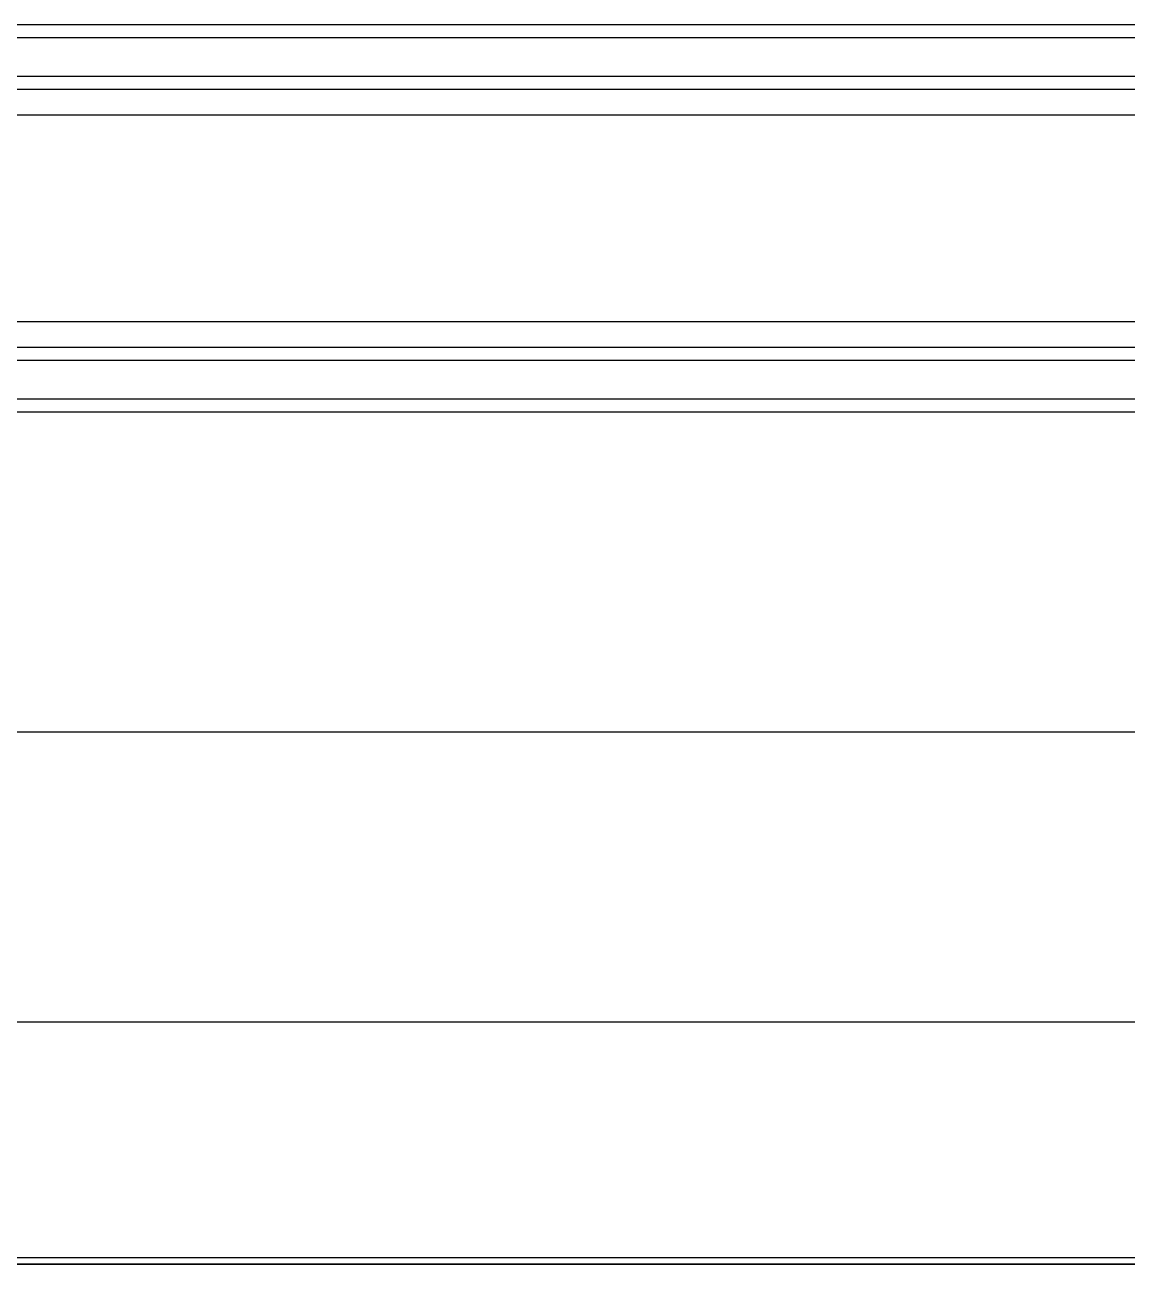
# Model space of a CAD drawing. Header units: millimetres. Extents: x 1409 to 26878, y 589 to 5187.
# Drawn here: x 16348.9 to 16434.3, y 3600.1 to 3696.1 of the extents above; entities that cross this region are included whole.
import ezdxf

# ---------------------------------------------------------------- set-up
doc = ezdxf.new("R2010")
doc.units = ezdxf.units.MM
doc.layers.add('02___PRT_ALL_AXES', color=7, linetype='Continuous')

# ---------------------------------------------------------------- blocks, each defined once
blk = doc.blocks.new('WRSF')
at = {"color": 114, "linetype": 'Continuous', "true_color": 0x139b48}
for p, q in [((12832.07, 6142.063), (12278.07, 6142.063)), ((12832.07, 6137.063), (12278.07, 6137.063)), ((12832.07, 6135.063), (12278.07, 6135.063)), ((12832.07, 6119.063), (12278.07, 6119.063)), ((12832.07, 6117.063), (12278.07, 6117.063)), ((12832.07, 6112.063), (12278.07, 6112.063))]:
    blk.add_line(p, q, dxfattribs=at)
at = {"layer": '02___PRT_ALL_AXES', "color": 114, "linetype": 'Continuous', "true_color": 0x139b48}
for p, q in [((12828.1, 6141.063), (12282.039, 6141.063)), ((12828.1, 6138.063), (12282.039, 6138.063)), ((12828.1, 6116.063), (12282.039, 6116.063)), ((12828.1, 6113.063), (12282.039, 6113.063))]:
    blk.add_line(p, q, dxfattribs=at)
blk = doc.blocks.new('*U71')
blk.add_blockref('WRSF', (-12547.57, -6214.325))
blk = doc.blocks.new('*U72')
at = {"color": 0, "linetype": 'ByBlock', "lineweight": -2, "transparency": 16777216}
blk.add_blockref('*U71', (1200, 0), dxfattribs=at)
blk = doc.blocks.new('1111')
at = {"color": 7, "linetype": 'Continuous'}
for p, q in [((16002.781, 7051.634), (16602.781, 7051.634)), ((16284.984, 6755.377), (16549.054, 6755.377)), ((16270.668, 6732.905), (16549.054, 6732.905)), ((16567.325, 6714.633), (16259.028, 6714.633)), ((16602.781, 6714.134), (16002.781, 6714.134))]:
    blk.add_line(p, q, dxfattribs=at)
blk = doc.blocks.new('*U147')
blk.add_blockref('1111', (-16308.281, -6888.884))
blk = doc.blocks.new('*U148')
at = {"color": 0, "linetype": 'ByBlock', "lineweight": -2, "transparency": 16777216}
for p in [(1200, 1350), (1200, 1012.5)]:
    blk.add_blockref('*U147', p, dxfattribs=at)

msp = doc.modelspace()

# ---------------------------------------------------------------- block references
for name, p in [('*U148', (15110.4576, 2424.8499)), ('*U72', (15097.4439, 3768.3624))]:
    msp.add_blockref(name, p)

doc.saveas('drawing.dxf')
